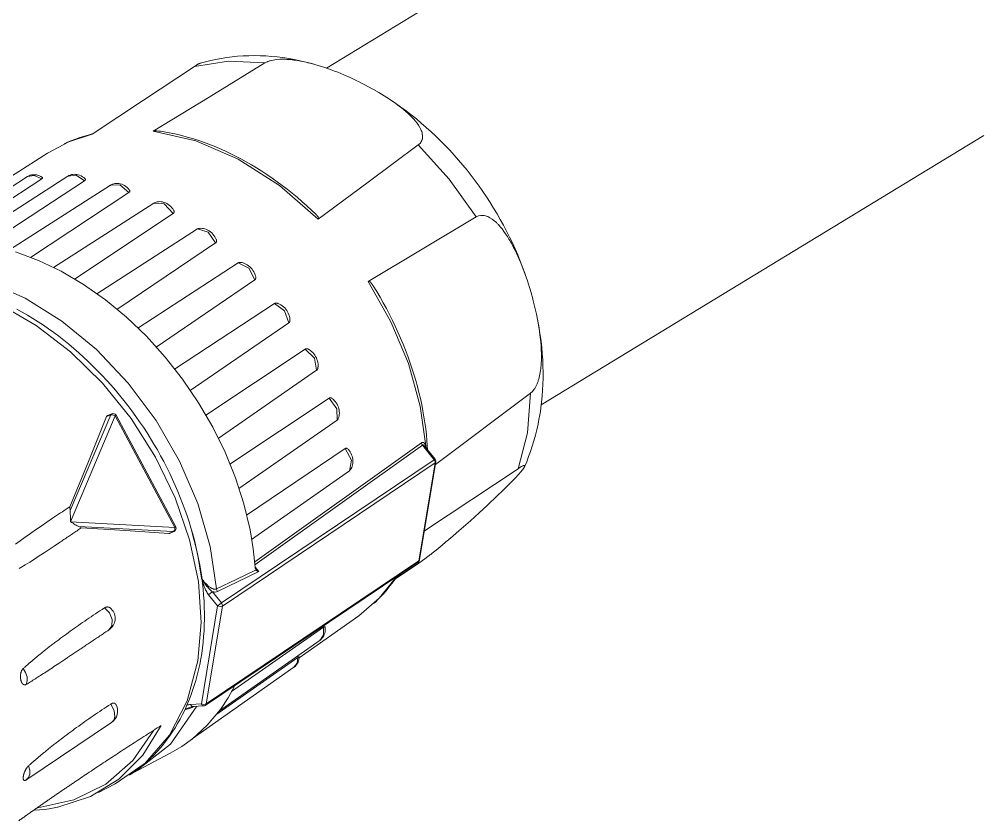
# Model space of a CAD drawing. Header units: millimetres. Extents: x 7 to 587, y 2 to 418.
# Drawn here: x 398.3 to 454.2, y 286.6 to 333 of the extents above; entities that cross this region are included whole.
import ezdxf

# ---------------------------------------------------------------- set-up
doc = ezdxf.new("R2010")
doc.units = ezdxf.units.MM
doc.layers.add('GR01_01', color=7, linetype='Continuous')

msp = doc.modelspace()

# ---------------------------------------------------------------- linework, layer by layer
at = {"layer": 'GR01_01', "color": 3, "linetype": 'Continuous', "lineweight": 13}
for p, q in [((443.445, 346.859), (416.118, 330.208)), ((419.451, 328.608), (419.434, 328.618)), ((454.172, 326.314), (428.554, 310.704)), ((399.972, 325.292), (397.125, 323.46)), ((398.809, 323.928), (392.842, 320.096)), ((401.157, 323.95), (395.256, 320.159)), ((399.634, 323.788), (394.106, 320.192)), ((402.113, 323.685), (396.463, 319.981)), ((403.613, 323.423), (397.781, 319.677)), ((404.684, 323.012), (398.99, 319.247)), ((400.322, 318.655), (406.131, 322.394)), ((407.248, 321.797), (401.538, 317.986)), ((402.836, 317.133), (408.648, 320.893)), ((409.707, 320.085), (403.995, 316.236)), ((405.203, 315.152), (411.006, 318.93)), ((411.966, 317.943), (406.258, 314.06)), ((407.328, 312.786), (413.114, 316.581)), ((413.938, 315.452), (408.237, 311.539)), ((409.129, 310.123), (414.891, 313.937)), ((415.548, 312.71), (409.856, 308.77)), ((410.534, 307.267), (416.269, 311.098)), ((422.427, 307.252), (427.934, 311.382)), ((401.289, 304.59), (403.63, 310.133)), ((403.898, 310.066), (401.311, 303.939)), ((403.63, 310.133), (403.383, 310.031)), ((403.69, 310.196), (403.446, 310.095)), ((407.351, 303.616), (403.898, 310.066)), ((407.396, 303.656), (403.943, 310.106)), ((416.733, 309.82), (411.053, 305.861)), ((411.966, 301.615), (421.618, 308.515)), ((421.678, 308.379), (411.983, 301.445)), ((422.358, 307.533), (421.678, 308.379)), ((422.41, 307.56), (421.801, 308.318)), ((411.493, 304.328), (417.195, 308.174)), ((410.037, 299.244), (422.358, 307.533)), ((422.414, 307.349), (410.094, 299.061)), ((421.477, 301.679), (422.414, 307.349)), ((421.515, 301.732), (422.452, 307.402)), ((417.449, 306.894), (411.784, 302.923)), ((427.212, 307.011), (421.795, 303.422)), ((401.289, 304.59), (401.272, 304.809)), ((401.311, 303.939), (407.351, 303.616)), ((407.251, 303.369), (401.786, 303.661)), ((401.924, 303.591), (401.786, 303.661)), ((407.004, 303.267), (407.251, 303.369)), ((407.049, 303.274), (407.296, 303.377)), ((409.108, 293.31), (421.429, 301.599)), ((409.157, 293.391), (421.477, 301.679)), ((420.07, 300.59), (421.479, 301.552)), ((411.996, 301.305), (412.197, 301.056)), ((409.519, 299.888), (410.037, 299.244)), ((409.817, 299.067), (409.299, 299.711)), ((408.879, 293.397), (409.817, 299.067)), ((410.094, 299.061), (409.157, 293.391)), ((414.535, 296.068), (417.996, 298.5)), ((410.623, 294.118), (415.952, 297.834)), ((409.923, 292.991), (415.75, 297.093)), ((409.723, 292.762), (414.464, 296.087)), ((408.347, 291.369), (414.236, 295.515)), ((408.25, 293.366), (408.879, 293.397)), ((408.377, 293.246), (409.007, 293.276)), ((398.782, 289.027), (403.678, 292.321)), ((404.925, 289.406), (407.079, 290.544)), ((398.75, 289.006), (398.782, 289.027))]:
    msp.add_line(p, q, dxfattribs=at)
for points in [[(412.558, 330.507), (410.456, 330.616), (408.481, 330.308)], [(415.411, 330.43), (415.275, 330.468), (414.94, 330.556), (414.605, 330.633), (414.27, 330.702), (413.935, 330.762), (413.602, 330.813), (413.268, 330.854), (412.936, 330.887), (412.605, 330.911), (412.276, 330.925), (411.948, 330.93), (411.623, 330.926), (411.299, 330.913), (410.979, 330.892), (410.66, 330.861), (410.346, 330.821), (410.033, 330.773), (409.724, 330.715), (409.418, 330.649), (409.115, 330.578), (408.817, 330.492), (408.811, 330.49), (408.808, 330.489), (408.805, 330.488)], [(412.558, 330.507), (412.625, 330.544), (412.699, 330.578), (412.737, 330.594), (412.777, 330.608), (412.818, 330.622), (412.86, 330.635), (412.947, 330.657), (413.037, 330.676), (413.13, 330.692), (413.226, 330.704), (413.422, 330.719), (413.623, 330.722), (413.725, 330.72), (413.827, 330.715), (413.931, 330.708), (414.033, 330.699), (414.239, 330.676), (414.443, 330.646), (414.646, 330.61), (414.849, 330.569), (414.951, 330.547), (415.052, 330.523), (415.152, 330.498), (415.251, 330.473), (415.449, 330.419), (415.644, 330.362), (416.027, 330.24), (416.403, 330.107), (416.589, 330.037), (416.773, 329.965), (416.955, 329.891), (417.136, 329.815), (417.493, 329.658), (417.841, 329.495), (418.013, 329.411), (418.183, 329.326), (418.351, 329.24), (418.517, 329.152), (418.844, 328.973), (419.161, 328.789), (419.469, 328.601), (419.768, 328.408), (420.056, 328.21), (420.333, 328.006), (420.466, 327.902), (420.597, 327.797), (420.723, 327.689), (420.846, 327.58), (420.963, 327.47), (421.075, 327.358), (421.18, 327.245), (421.279, 327.129), (421.371, 327.013), (421.453, 326.896), (421.526, 326.777), (421.588, 326.658), (421.614, 326.598), (421.637, 326.537), (421.656, 326.477), (421.671, 326.416), (421.688, 326.296), (421.686, 326.178), (421.682, 326.149), (421.676, 326.12), (421.67, 326.091), (421.661, 326.063), (421.64, 326.008), (421.613, 325.954), (421.579, 325.902), (421.538, 325.852), (421.515, 325.828), (421.49, 325.805), (421.463, 325.782), (421.435, 325.76)], [(402.565, 326.388), (405.525, 328.35), (408.481, 330.308)], [(412.558, 330.507), (409.323, 328.535), (406.092, 326.56)], [(408.809, 330.489), (408.807, 330.489), (408.806, 330.489), (408.782, 330.48), (408.753, 330.468), (408.737, 330.46), (408.72, 330.452), (408.701, 330.442), (408.681, 330.431), (408.591, 330.378), (408.481, 330.308)], [(427.673, 318.14), (427.605, 318.332), (427.475, 318.686), (427.338, 319.038), (427.194, 319.389), (427.043, 319.737), (426.885, 320.083), (426.72, 320.427), (426.549, 320.768), (426.371, 321.106), (426.187, 321.441), (425.996, 321.773), (425.8, 322.102), (425.597, 322.427), (425.388, 322.749), (425.173, 323.067), (424.953, 323.381), (424.727, 323.69), (424.495, 323.996), (424.258, 324.296), (424.016, 324.593), (423.768, 324.884), (423.515, 325.17), (423.258, 325.452), (422.995, 325.728), (422.728, 325.998), (422.456, 326.263), (422.18, 326.523), (421.899, 326.776), (421.614, 327.023), (421.326, 327.264), (421.033, 327.499), (420.736, 327.727), (420.436, 327.949), (420.132, 328.164), (419.825, 328.371), (419.723, 328.438)], [(402.565, 326.388), (401.211, 325.946), (399.972, 325.292)], [(402.603, 326.407), (402.493, 326.381), (402.385, 326.353), (402.115, 326.277), (401.849, 326.192), (401.587, 326.099), (401.329, 325.998), (401.132, 325.914), (400.938, 325.823)], [(406.092, 326.56), (406.106, 326.568), (406.122, 326.573), (406.139, 326.578), (406.149, 326.579), (406.158, 326.581), (406.197, 326.584), (406.238, 326.583), (406.302, 326.577)], [(415.638, 321.456), (413.41, 323.407), (411.019, 324.941), (408.55, 326.005), (406.092, 326.56)], [(415.548, 321.698), (415.541, 321.705), (415.534, 321.712), (415.519, 321.726), (415.25, 321.986), (414.976, 322.239), (414.699, 322.486), (414.419, 322.728), (414.136, 322.964), (413.85, 323.194), (413.561, 323.417), (413.269, 323.633), (412.975, 323.844), (412.678, 324.047), (412.379, 324.243), (412.078, 324.433), (411.776, 324.615), (411.471, 324.791), (411.165, 324.959), (410.858, 325.119), (410.55, 325.272), (410.24, 325.418), (409.93, 325.556), (409.619, 325.686), (409.308, 325.809), (408.996, 325.923), (408.684, 326.03), (408.372, 326.128), (408.06, 326.219), (407.749, 326.301), (407.439, 326.375), (407.129, 326.441), (406.82, 326.499), (406.512, 326.548), (406.407, 326.563), (406.302, 326.576)], [(415.638, 321.456), (418.539, 323.607), (421.435, 325.76)], [(424.79, 321.588), (423.23, 323.786), (421.435, 325.76)], [(399.634, 323.788), (399.201, 323.998), (398.809, 323.928)], [(399.676, 323.879), (399.675, 323.88), (399.674, 323.881), (399.674, 323.881), (399.673, 323.882), (399.593, 323.931), (399.509, 323.97), (399.431, 323.999), (399.352, 324.02), (399.274, 324.033), (399.196, 324.037), (399.12, 324.034), (399.044, 324.023), (398.972, 324.005), (398.902, 323.978), (398.855, 323.954), (398.81, 323.924)], [(399.679, 323.878), (399.682, 323.875), (399.685, 323.873), (399.687, 323.87), (399.69, 323.867), (399.691, 323.864), (399.692, 323.86), (399.693, 323.857), (399.693, 323.853), (399.692, 323.849), (399.691, 323.846), (399.691, 323.844), (399.69, 323.842), (399.689, 323.839), (399.688, 323.837), (399.686, 323.835), (399.685, 323.833), (399.683, 323.831), (399.682, 323.828), (399.673, 323.819), (399.668, 323.814), (399.663, 323.809), (399.65, 323.799), (399.634, 323.788)], [(402.113, 323.685), (401.623, 324.002), (401.157, 323.95)], [(402.141, 323.808), (402.072, 323.866), (402, 323.916), (401.918, 323.963), (401.833, 324.001), (401.756, 324.027), (401.676, 324.046), (401.599, 324.056), (401.52, 324.059), (401.445, 324.053), (401.37, 324.04), (401.29, 324.017), (401.215, 323.983), (401.188, 323.966), (401.162, 323.948)], [(402.144, 323.807), (402.158, 323.791), (402.161, 323.786), (402.164, 323.781), (402.167, 323.771), (402.168, 323.766), (402.169, 323.761), (402.168, 323.75), (402.167, 323.745), (402.166, 323.742), (402.165, 323.74), (402.164, 323.737), (402.162, 323.734), (402.161, 323.731), (402.159, 323.729), (402.151, 323.717), (402.141, 323.706), (402.128, 323.695), (402.113, 323.685)], [(404.705, 323.169), (404.647, 323.233), (404.586, 323.292), (404.513, 323.351), (404.435, 323.403), (404.352, 323.447), (404.266, 323.483), (404.188, 323.506), (404.109, 323.523), (404.031, 323.531), (403.953, 323.531), (403.878, 323.522), (403.804, 323.507), (403.725, 323.482), (403.652, 323.446), (403.632, 323.432), (403.612, 323.417)], [(404.684, 323.012), (404.155, 323.45), (403.613, 323.423)], [(404.707, 323.168), (404.709, 323.167), (404.71, 323.165), (404.719, 323.152), (404.723, 323.146), (404.727, 323.139), (404.733, 323.126), (404.737, 323.113), (404.738, 323.106), (404.738, 323.1), (404.738, 323.086), (404.737, 323.08), (404.736, 323.076), (404.735, 323.073), (404.734, 323.07), (404.733, 323.066), (404.731, 323.063), (404.73, 323.06), (404.722, 323.047), (404.712, 323.035), (404.699, 323.023), (404.684, 323.012)], [(407.248, 321.797), (406.731, 322.346), (406.131, 322.394)], [(407.27, 321.984), (407.223, 322.054), (407.171, 322.12), (407.107, 322.189), (407.038, 322.253), (406.963, 322.31), (406.884, 322.36), (406.8, 322.402), (406.713, 322.435), (406.635, 322.457), (406.556, 322.47), (406.478, 322.476), (406.401, 322.473), (406.326, 322.463), (406.253, 322.445), (406.197, 322.425), (406.143, 322.401)], [(407.272, 321.983), (407.274, 321.98), (407.276, 321.977), (407.281, 321.968), (407.285, 321.96), (407.293, 321.944), (407.298, 321.927), (407.302, 321.911), (407.303, 321.895), (407.302, 321.879), (407.301, 321.871), (407.3, 321.867), (407.299, 321.863), (407.297, 321.856), (407.296, 321.852), (407.294, 321.848), (407.29, 321.841), (407.286, 321.834), (407.276, 321.82), (407.263, 321.808), (407.248, 321.797)], [(415.549, 321.697), (415.56, 321.686), (415.581, 321.664), (415.601, 321.641), (415.62, 321.617), (415.636, 321.594), (415.643, 321.582), (415.649, 321.57), (415.659, 321.546), (415.661, 321.54), (415.663, 321.534), (415.664, 321.528), (415.665, 321.522), (415.666, 321.51), (415.665, 321.504), (415.664, 321.498), (415.663, 321.492), (415.661, 321.487), (415.659, 321.481), (415.656, 321.476), (415.648, 321.466), (415.638, 321.456)], [(424.79, 321.588), (424.918, 321.648), (425.051, 321.678), (425.119, 321.682), (425.187, 321.68), (425.255, 321.672), (425.323, 321.657), (425.39, 321.637), (425.457, 321.612), (425.523, 321.582), (425.588, 321.548), (425.714, 321.467), (425.837, 321.373), (425.897, 321.322), (425.957, 321.267), (425.986, 321.239), (426.015, 321.21), (426.044, 321.181), (426.073, 321.151), (426.184, 321.027), (426.292, 320.895), (426.395, 320.757), (426.496, 320.614), (426.594, 320.465), (426.688, 320.312), (426.735, 320.233), (426.781, 320.154), (426.826, 320.073), (426.87, 319.992), (426.957, 319.828), (427.04, 319.662), (427.201, 319.321), (427.352, 318.973), (427.495, 318.617), (427.63, 318.253), (427.758, 317.883), (427.878, 317.507), (427.907, 317.411), (427.936, 317.316), (427.964, 317.22), (427.992, 317.124), (428.045, 316.932), (428.097, 316.738), (428.193, 316.35), (428.281, 315.957), (428.359, 315.562), (428.428, 315.163), (428.484, 314.759), (428.528, 314.351), (428.544, 314.145), (428.557, 313.937), (428.561, 313.832), (428.564, 313.728), (428.566, 313.624), (428.567, 313.519), (428.563, 313.311), (428.554, 313.104), (428.546, 313.001), (428.537, 312.898), (428.526, 312.796), (428.513, 312.695), (428.48, 312.496), (428.438, 312.301), (428.413, 312.206), (428.385, 312.113), (428.37, 312.067), (428.354, 312.021), (428.338, 311.977), (428.32, 311.933), (428.283, 311.848), (428.243, 311.767), (428.222, 311.727), (428.2, 311.689), (428.176, 311.652), (428.152, 311.616), (428.049, 311.487), (427.934, 311.382)], [(424.79, 321.588), (421.664, 319.721), (418.539, 317.847)], [(408.648, 320.893), (408.666, 320.902), (408.685, 320.911), (408.721, 320.921)], [(409.707, 320.085), (409.266, 320.709), (408.648, 320.893)], [(409.739, 320.293), (409.702, 320.371), (409.659, 320.445), (409.606, 320.522), (409.546, 320.594), (409.48, 320.662), (409.41, 320.724), (409.333, 320.78), (409.253, 320.828), (409.169, 320.868), (409.081, 320.899), (409.003, 320.918), (408.924, 320.929), (408.847, 320.933), (408.771, 320.928), (408.739, 320.924), (408.706, 320.918)], [(409.741, 320.292), (409.742, 320.291), (409.742, 320.29), (409.746, 320.28), (409.75, 320.27), (409.757, 320.25), (409.761, 320.231), (409.764, 320.211), (409.764, 320.202), (409.765, 320.193), (409.763, 320.174), (409.762, 320.17), (409.762, 320.165), (409.761, 320.161), (409.76, 320.157), (409.758, 320.152), (409.757, 320.148), (409.755, 320.144), (409.754, 320.14), (409.75, 320.132), (409.745, 320.124), (409.74, 320.117), (409.735, 320.11), (409.722, 320.097), (409.707, 320.085)], [(398.119, 319.573), (399.446, 319.076), (400.764, 318.443)], [(411.006, 318.93), (411.023, 318.94), (411.042, 318.947), (411.062, 318.953), (411.084, 318.957), (411.107, 318.958), (411.131, 318.958), (411.151, 318.957)], [(411.966, 317.943), (411.619, 318.618), (411.006, 318.93)], [(412.017, 318.157), (411.99, 318.243), (411.956, 318.326), (411.915, 318.409), (411.866, 318.489), (411.811, 318.566), (411.751, 318.637), (411.684, 318.704), (411.612, 318.764), (411.535, 318.818), (411.454, 318.865), (411.377, 318.9), (411.299, 318.927), (411.226, 318.945), (411.152, 318.956)], [(386.704, 316.68), (388.319, 317.713), (390.156, 318.359), (392.166, 318.601), (394.293, 318.433), (396.481, 317.859), (398.669, 316.894), (400.797, 315.565), (402.809, 313.908), (404.65, 311.968), (406.269, 309.798), (407.622, 307.457), (408.673, 305.007), (409.393, 302.517), (409.762, 300.054)], [(400.764, 318.443), (402.06, 317.678), (403.323, 316.791)], [(408.681, 295.88), (408.866, 298.116), (408.704, 300.476), (408.202, 302.899), (407.371, 305.321), (406.233, 307.68), (404.819, 309.914), (403.164, 311.965), (401.312, 313.78), (399.311, 315.311), (397.214, 316.519), (395.073, 317.373), (392.947, 317.849), (390.888, 317.936), (388.952, 317.631), (387.189, 316.942), (385.644, 315.888)], [(412.017, 318.155), (412.024, 318.123), (412.027, 318.101), (412.029, 318.08), (412.028, 318.059), (412.027, 318.048), (412.025, 318.038), (412.024, 318.033), (412.023, 318.029), (412.021, 318.019), (412.019, 318.014), (412.018, 318.01), (412.014, 318.001), (412.005, 317.984), (411.994, 317.968), (411.981, 317.955), (411.966, 317.943)], [(418.539, 317.847), (418.552, 317.853), (418.566, 317.857), (418.572, 317.857), (418.579, 317.857), (418.586, 317.857), (418.593, 317.856), (418.62, 317.847), (418.645, 317.832), (418.67, 317.813), (418.693, 317.791), (418.716, 317.766), (418.737, 317.74), (418.795, 317.658)], [(421.89, 308.207), (421.556, 310.636), (420.872, 313.098), (419.857, 315.524), (418.539, 317.847)], [(421.975, 308.103), (421.939, 308.635), (421.907, 308.98), (421.867, 309.326), (421.819, 309.674), (421.765, 310.023), (421.703, 310.373), (421.634, 310.723), (421.558, 311.074), (421.475, 311.426), (421.384, 311.778), (421.287, 312.13), (421.182, 312.481), (421.071, 312.833), (420.953, 313.183), (420.828, 313.533), (420.697, 313.882), (420.558, 314.229), (420.414, 314.576), (420.262, 314.92), (420.105, 315.263), (419.941, 315.604), (419.771, 315.943), (419.595, 316.28), (419.412, 316.614), (419.225, 316.945), (419.031, 317.274), (418.831, 317.599), (418.813, 317.628), (418.794, 317.657)], [(403.323, 316.791), (404.539, 315.788), (405.697, 314.68)], [(413.114, 316.581), (413.131, 316.591), (413.149, 316.598), (413.169, 316.603), (413.19, 316.606), (413.212, 316.606), (413.234, 316.605), (413.257, 316.601), (413.28, 316.595), (413.308, 316.586)], [(413.938, 315.452), (413.697, 316.152), (413.114, 316.581)], [(414.007, 315.649), (414.007, 315.654), (414.007, 315.659), (414.007, 315.664), (414.006, 315.669), (413.995, 315.756), (413.974, 315.842), (413.946, 315.928), (413.911, 316.013), (413.869, 316.096), (413.82, 316.175), (413.764, 316.251), (413.702, 316.322), (413.635, 316.387), (413.562, 316.447), (413.485, 316.501), (413.403, 316.546), (413.356, 316.565), (413.307, 316.582)], [(404.725, 289.27), (404.896, 289.384), (405.063, 289.504), (405.286, 289.674), (405.503, 289.852), (405.714, 290.037), (405.921, 290.229), (406.121, 290.428), (406.315, 290.633), (406.504, 290.846), (406.687, 291.065), (406.863, 291.29), (407.033, 291.522), (407.197, 291.761), (407.355, 292.005), (407.506, 292.255), (407.651, 292.512), (407.789, 292.774), (407.92, 293.042), (408.044, 293.315), (408.161, 293.594), (408.272, 293.878), (408.375, 294.167), (408.472, 294.461), (408.561, 294.759), (408.643, 295.063), (408.717, 295.37), (408.785, 295.682), (408.845, 295.998), (408.897, 296.318), (408.942, 296.641), (408.98, 296.968), (409.01, 297.298), (409.032, 297.632), (409.047, 297.968), (409.055, 298.307), (409.055, 298.648), (409.048, 298.992), (409.033, 299.338), (409.01, 299.686), (408.98, 300.035), (408.943, 300.386), (408.898, 300.739), (408.846, 301.092), (408.786, 301.447), (408.719, 301.802), (408.645, 302.158), (408.563, 302.514), (408.475, 302.87), (408.379, 303.226), (408.276, 303.582), (408.167, 303.937), (408.05, 304.292), (407.926, 304.646), (407.796, 304.999), (407.659, 305.351), (407.515, 305.701), (407.365, 306.05), (407.208, 306.397), (407.045, 306.742), (406.876, 307.085), (406.7, 307.426), (406.518, 307.764), (406.331, 308.099), (406.137, 308.432), (405.938, 308.761), (405.733, 309.088), (405.522, 309.411), (405.306, 309.73), (405.085, 310.045), (404.858, 310.357), (404.627, 310.664), (404.39, 310.968), (404.148, 311.266), (403.902, 311.561), (403.651, 311.85), (403.396, 312.135), (403.136, 312.414), (402.873, 312.689), (402.605, 312.957), (402.333, 313.221), (402.057, 313.479), (401.778, 313.731), (401.496, 313.977), (401.21, 314.217), (400.921, 314.45), (400.629, 314.678), (400.334, 314.899), (400.036, 315.113), (399.736, 315.32), (399.433, 315.521), (399.129, 315.715), (398.822, 315.901), (398.513, 316.081), (398.202, 316.253)], [(414.008, 315.647), (414.008, 315.646), (414.008, 315.645), (414.009, 315.633), (414.009, 315.621), (414.009, 315.597), (414.006, 315.575), (414.002, 315.553), (413.999, 315.542), (413.996, 315.532), (413.992, 315.522), (413.988, 315.513), (413.978, 315.495), (413.967, 315.479), (413.953, 315.465), (413.938, 315.452)], [(428.473, 310.132), (428.505, 310.333), (428.533, 310.534), (428.575, 310.873), (428.608, 311.214), (428.633, 311.558), (428.651, 311.904), (428.66, 312.253), (428.661, 312.603), (428.654, 312.956), (428.639, 313.311), (428.616, 313.667), (428.585, 314.024), (428.546, 314.383), (428.499, 314.742), (428.444, 315.102), (428.381, 315.462), (428.341, 315.672)], [(405.697, 314.68), (406.785, 313.477), (407.795, 312.191)], [(414.891, 313.937), (414.908, 313.946), (414.926, 313.953), (414.945, 313.958), (414.965, 313.96), (414.985, 313.96), (415.006, 313.957), (415.027, 313.952), (415.048, 313.945), (415.106, 313.916)], [(415.548, 312.71), (415.423, 313.408), (414.891, 313.937)], [(415.627, 312.865), (415.631, 312.89), (415.635, 312.915), (415.638, 312.998), (415.633, 313.083), (415.621, 313.169), (415.601, 313.255), (415.573, 313.341), (415.538, 313.425), (415.495, 313.508), (415.446, 313.587), (415.391, 313.663), (415.329, 313.734), (415.262, 313.801), (415.189, 313.86), (415.148, 313.887), (415.106, 313.912)], [(415.629, 312.864), (415.629, 312.862), (415.628, 312.86), (415.624, 312.836), (415.618, 312.814), (415.614, 312.803), (415.612, 312.797), (415.61, 312.792), (415.606, 312.782), (415.601, 312.772), (415.59, 312.753), (415.577, 312.737), (415.563, 312.722), (415.548, 312.71)], [(407.795, 312.191), (408.715, 310.835), (409.536, 309.421)], [(416.269, 311.098), (416.286, 311.107), (416.303, 311.114), (416.321, 311.119), (416.34, 311.12), (416.358, 311.12), (416.377, 311.117), (416.396, 311.111), (416.415, 311.103), (416.482, 311.058)], [(416.733, 309.82), (416.729, 310.489), (416.269, 311.098)], [(416.806, 309.921), (416.821, 309.958), (416.834, 309.995), (416.854, 310.073), (416.865, 310.152), (416.869, 310.235), (416.866, 310.318), (416.855, 310.404), (416.836, 310.49), (416.809, 310.576), (416.775, 310.661), (416.734, 310.744), (416.686, 310.824), (416.631, 310.901), (416.57, 310.972), (416.527, 311.015), (416.48, 311.055)], [(427.212, 307.011), (427.754, 309.1), (427.934, 311.382)], [(401.272, 304.81), (402.349, 307.43), (403.383, 310.031)], [(403.446, 310.095), (403.433, 310.089), (403.425, 310.084), (403.417, 310.078), (403.41, 310.072), (403.407, 310.068), (403.403, 310.065), (403.392, 310.049), (403.387, 310.04), (403.383, 310.031)], [(403.63, 310.133), (403.655, 310.172), (403.69, 310.196)], [(403.63, 310.133), (403.763, 310.136), (403.898, 310.066)], [(403.898, 310.066), (403.933, 310.092), (403.938, 310.099), (403.943, 310.106)], [(416.807, 309.919), (416.8, 309.904), (416.795, 309.893), (416.792, 309.888), (416.789, 309.883), (416.777, 309.864), (416.764, 309.847), (416.749, 309.832), (416.741, 309.826), (416.733, 309.82)], [(427.587, 307.127), (427.714, 307.418), (427.828, 307.716), (427.938, 308.018), (428.04, 308.324), (428.135, 308.635), (428.222, 308.95), (428.301, 309.271), (428.373, 309.594), (428.426, 309.862), (428.473, 310.132)], [(409.536, 309.421), (410.252, 307.963), (410.854, 306.476)], [(421.883, 308.221), (421.862, 308.339), (421.851, 308.373), (421.838, 308.406), (421.824, 308.436), (421.808, 308.463), (421.799, 308.476), (421.79, 308.488), (421.78, 308.498), (421.77, 308.508), (421.759, 308.517), (421.748, 308.524), (421.736, 308.53), (421.724, 308.535), (421.712, 308.538), (421.699, 308.54), (421.686, 308.54), (421.672, 308.539), (421.645, 308.53), (421.618, 308.515)], [(421.618, 308.515), (421.637, 308.444), (421.678, 308.379)], [(421.801, 308.318), (421.799, 308.321), (421.797, 308.323), (421.779, 308.343), (421.76, 308.361), (421.75, 308.369), (421.74, 308.376), (421.73, 308.381), (421.719, 308.385), (421.708, 308.387), (421.697, 308.387), (421.687, 308.384), (421.678, 308.379)], [(417.195, 308.174), (417.212, 308.184), (417.228, 308.191), (417.245, 308.195), (417.262, 308.197), (417.279, 308.196), (417.296, 308.193), (417.312, 308.187), (417.329, 308.179), (417.359, 308.158), (417.387, 308.13), (417.388, 308.129), (417.39, 308.127)], [(417.449, 306.894), (417.566, 307.509), (417.195, 308.174)], [(417.481, 306.922), (417.519, 306.971), (417.553, 307.024), (417.588, 307.092), (417.616, 307.164), (417.637, 307.24), (417.651, 307.318), (417.657, 307.4), (417.656, 307.482), (417.647, 307.568), (417.631, 307.654), (417.607, 307.74), (417.575, 307.825), (417.536, 307.909), (417.49, 307.99), (417.442, 308.06), (417.389, 308.126)], [(427.212, 307.011), (427.321, 307.081), (427.411, 307.134), (427.449, 307.154), (427.483, 307.171), (427.512, 307.183), (427.536, 307.192), (427.556, 307.197), (427.573, 307.199), (427.585, 307.197), (427.589, 307.195), (427.594, 307.193), (427.601, 307.176), (427.597, 307.151), (427.594, 307.143), (427.591, 307.134), (427.582, 307.116), (427.579, 307.111), (427.577, 307.107), (427.571, 307.096), (427.565, 307.086), (427.558, 307.075), (427.526, 307.027), (427.486, 306.974), (427.441, 306.917), (427.389, 306.854), (427.332, 306.788), (427.27, 306.719), (427.238, 306.682), (427.204, 306.645), (427.169, 306.608), (427.134, 306.569), (427.06, 306.491), (426.983, 306.41), (426.821, 306.242), (426.647, 306.067), (426.465, 305.885), (426.272, 305.697), (426.072, 305.503), (425.862, 305.302), (425.809, 305.251), (425.755, 305.2), (425.7, 305.148), (425.645, 305.097), (425.534, 304.992), (425.421, 304.887), (425.191, 304.673), (424.954, 304.454), (424.709, 304.231), (424.457, 304.004), (424.195, 303.77), (423.924, 303.531), (423.783, 303.408), (423.64, 303.284), (423.567, 303.22), (423.493, 303.157), (423.419, 303.093), (423.344, 303.029), (423.193, 302.901), (423.038, 302.771), (422.96, 302.705), (422.881, 302.64), (422.802, 302.574), (422.722, 302.508), (422.562, 302.378), (422.4, 302.247), (422.319, 302.182), (422.237, 302.118), (422.196, 302.085), (422.155, 302.053), (422.115, 302.022), (422.074, 301.99), (421.994, 301.928), (421.915, 301.868), (421.875, 301.838), (421.836, 301.809), (421.798, 301.78), (421.759, 301.752), (421.613, 301.646), (421.479, 301.552)], [(422.41, 307.56), (422.395, 307.555), (422.358, 307.533)], [(422.358, 307.533), (422.406, 307.442), (422.414, 307.349)], [(422.452, 307.402), (422.44, 307.373), (422.414, 307.349)], [(417.492, 306.936), (417.48, 306.922), (417.472, 306.914), (417.465, 306.907), (417.449, 306.894)], [(410.854, 306.476), (411.338, 304.972), (411.699, 303.468)], [(398.115, 302.636), (398.395, 302.84), (398.678, 303.044), (398.978, 303.258), (399.281, 303.47), (399.602, 303.692), (399.925, 303.913), (400.266, 304.144), (400.61, 304.375), (400.721, 304.449), (400.833, 304.522), (400.943, 304.595), (401.053, 304.668), (401.162, 304.739), (401.272, 304.81)], [(401.289, 304.59), (401.286, 304.525), (401.288, 304.456), (401.292, 304.381), (401.298, 304.302), (401.301, 304.26), (401.305, 304.217), (401.307, 304.173), (401.31, 304.128), (401.312, 304.035), (401.311, 303.939)], [(401.311, 303.939), (401.33, 303.928), (401.35, 303.918), (401.368, 303.907), (401.387, 303.896), (401.423, 303.875), (401.457, 303.853), (401.522, 303.811), (401.582, 303.771), (401.638, 303.735), (401.69, 303.704), (401.739, 303.679), (401.786, 303.661)], [(401.924, 303.591), (401.863, 303.549), (401.803, 303.508), (401.741, 303.466), (401.68, 303.424), (401.618, 303.382), (401.556, 303.34), (401.494, 303.297), (401.431, 303.255), (401.369, 303.212), (401.306, 303.17), (401.243, 303.127), (401.179, 303.084), (401.115, 303.041), (401.052, 302.998), (400.988, 302.955), (400.923, 302.912), (400.859, 302.868), (400.794, 302.825), (400.729, 302.781), (400.664, 302.737), (400.361, 302.536), (400.059, 302.336), (399.772, 302.147), (399.485, 301.96), (399.212, 301.783), (398.94, 301.609), (398.681, 301.446), (398.423, 301.284), (398.335, 301.23)], [(407.004, 303.267), (404.486, 303.438), (401.925, 303.591)], [(407.004, 303.267), (407.022, 303.267), (407.04, 303.271), (407.049, 303.274)], [(407.251, 303.369), (407.335, 303.464), (407.351, 303.616)], [(407.251, 303.369), (407.274, 303.371), (407.296, 303.377)], [(407.351, 303.616), (407.386, 303.642), (407.391, 303.649), (407.396, 303.656)], [(408.881, 300.684), (408.646, 302.105), (408.291, 303.538)], [(411.699, 303.468), (411.881, 302.381), (411.996, 301.308)], [(421.429, 301.599), (421.461, 301.632), (421.477, 301.679)], [(421.515, 301.732), (421.503, 301.703), (421.477, 301.679)], [(409.762, 300.054), (410.903, 300.603), (412.043, 301.154)], [(412.197, 301.056), (411.004, 300.481), (409.811, 299.908)], [(412.043, 301.154), (412.025, 301.185), (412.011, 301.222), (412.001, 301.263), (411.996, 301.308)], [(412.043, 301.154), (412.056, 301.139), (412.071, 301.125), (412.089, 301.111), (412.108, 301.098), (412.128, 301.086), (412.15, 301.075), (412.161, 301.07), (412.167, 301.068), (412.173, 301.065), (412.185, 301.06), (412.197, 301.056)], [(409.299, 299.711), (409.258, 299.766), (409.221, 299.822), (409.187, 299.881), (409.156, 299.941), (409.127, 300.001), (409.1, 300.063), (409.074, 300.124), (409.05, 300.186), (409.005, 300.31), (408.963, 300.435), (408.942, 300.497), (408.922, 300.559), (408.911, 300.59), (408.906, 300.606), (408.896, 300.637), (408.891, 300.653), (408.881, 300.684)], [(408.881, 300.684), (408.924, 300.619), (408.97, 300.556), (409.018, 300.494), (409.067, 300.434), (409.118, 300.377), (409.17, 300.322), (409.225, 300.269), (409.281, 300.22), (409.34, 300.174), (409.399, 300.133), (409.43, 300.114), (409.461, 300.097), (409.492, 300.082), (409.523, 300.068), (409.555, 300.057), (409.586, 300.047), (409.601, 300.044), (409.617, 300.041), (409.633, 300.038), (409.648, 300.037), (409.678, 300.036), (409.707, 300.038), (409.735, 300.044), (409.762, 300.054)], [(409.519, 299.888), (409.469, 299.929), (409.421, 299.971), (409.375, 300.015), (409.331, 300.06), (409.288, 300.106), (409.246, 300.153), (409.205, 300.202), (409.165, 300.252), (409.126, 300.303), (409.089, 300.355), (409.052, 300.408), (409.016, 300.461), (408.981, 300.516), (408.946, 300.571), (408.913, 300.627), (408.881, 300.684)], [(417.996, 298.5), (419.177, 299.512), (420.168, 300.75)], [(418.893, 299.235), (418.99, 299.323), (419.084, 299.413), (419.277, 299.61), (419.464, 299.816), (419.644, 300.027), (419.819, 300.245), (419.988, 300.469), (420.15, 300.7), (420.194, 300.765)], [(409.519, 299.888), (409.406, 299.804), (409.299, 299.711)], [(409.811, 299.908), (409.746, 299.885), (409.675, 299.874), (409.637, 299.874), (409.598, 299.876), (409.559, 299.881), (409.519, 299.888)], [(409.811, 299.908), (409.776, 299.979), (409.762, 300.054)], [(398.562, 295.437), (398.594, 295.465), (398.625, 295.494), (398.657, 295.523), (398.69, 295.552), (398.723, 295.581), (398.756, 295.611), (398.791, 295.641), (398.825, 295.671), (398.86, 295.702), (398.895, 295.733), (398.932, 295.764), (398.968, 295.796), (399.005, 295.827), (399.042, 295.859), (399.081, 295.892), (399.119, 295.924), (399.158, 295.957), (399.197, 295.99), (399.237, 296.024), (399.278, 296.057), (399.319, 296.091), (399.36, 296.125), (399.402, 296.16), (399.444, 296.194), (399.488, 296.23), (399.531, 296.265), (399.575, 296.301), (399.619, 296.336), (399.665, 296.373), (399.71, 296.409), (399.756, 296.446), (399.803, 296.482), (399.85, 296.52), (399.897, 296.557), (399.946, 296.595), (399.994, 296.633), (400.044, 296.672), (400.093, 296.71), (400.144, 296.749), (400.194, 296.788), (400.246, 296.828), (400.297, 296.867), (400.35, 296.908), (400.403, 296.948), (400.511, 297.029), (400.619, 297.111), (400.729, 297.193), (400.84, 297.275), (400.952, 297.358), (401.064, 297.44), (401.178, 297.523), (401.293, 297.606), (401.409, 297.689), (401.525, 297.772), (401.643, 297.855), (401.762, 297.939), (401.882, 298.023), (402.002, 298.106), (402.125, 298.191), (402.247, 298.275), (402.371, 298.36), (402.496, 298.444), (402.622, 298.529), (402.749, 298.614), (402.878, 298.699), (403.007, 298.784), (403.137, 298.87), (403.268, 298.955)], [(403.268, 298.955), (403.274, 298.959), (403.28, 298.962), (403.285, 298.966), (403.288, 298.967), (403.291, 298.969), (403.294, 298.971), (403.297, 298.972), (403.303, 298.975), (403.308, 298.978), (403.314, 298.981), (403.32, 298.983), (403.323, 298.985), (403.325, 298.986), (403.331, 298.988), (403.334, 298.989), (403.337, 298.99), (403.34, 298.992), (403.343, 298.993), (403.348, 298.995), (403.354, 298.996), (403.357, 298.997), (403.36, 298.998), (403.366, 299), (403.371, 299.001), (403.377, 299.002), (403.38, 299.003), (403.383, 299.004), (403.386, 299.004), (403.388, 299.005), (403.391, 299.005), (403.394, 299.006), (403.397, 299.006), (403.4, 299.006), (403.406, 299.007), (403.411, 299.008), (403.417, 299.008), (403.423, 299.008), (403.428, 299.008), (403.434, 299.008), (403.437, 299.008), (403.44, 299.008), (403.443, 299.008), (403.446, 299.008), (403.451, 299.008), (403.457, 299.007), (403.46, 299.007), (403.463, 299.007), (403.466, 299.006), (403.468, 299.006), (403.471, 299.005), (403.474, 299.005), (403.48, 299.004), (403.483, 299.003), (403.485, 299.003), (403.491, 299.001), (403.497, 299), (403.5, 298.999), (403.503, 298.999), (403.508, 298.997), (403.511, 298.996), (403.514, 298.995), (403.517, 298.994), (403.52, 298.993), (403.525, 298.991), (403.531, 298.989), (403.537, 298.987), (403.54, 298.985), (403.542, 298.984), (403.548, 298.982), (403.554, 298.979), (403.557, 298.978), (403.559, 298.976), (403.565, 298.973), (403.568, 298.972), (403.571, 298.97), (403.574, 298.968), (403.576, 298.967), (403.579, 298.965), (403.582, 298.964), (403.585, 298.962), (403.588, 298.96), (403.591, 298.958), (403.593, 298.956), (403.596, 298.955), (403.599, 298.953), (403.611, 298.945), (403.622, 298.936), (403.627, 298.932), (403.633, 298.928), (403.638, 298.923), (403.644, 298.918), (403.664, 298.899)], [(403.717, 298.283), (403.557, 298.662), (403.268, 298.955)], [(410.037, 299.244), (409.924, 299.16), (409.817, 299.067)], [(410.094, 299.061), (409.964, 299.03), (409.817, 299.067)], [(410.094, 299.061), (410.086, 299.153), (410.037, 299.244)], [(403.521, 297.678), (403.704, 297.922), (403.717, 298.283)], [(403.521, 297.678), (403.456, 297.634), (403.424, 297.612), (403.358, 297.569), (403.294, 297.525), (403.229, 297.482), (403.197, 297.46), (403.133, 297.417), (403.069, 297.374), (403.005, 297.331), (402.941, 297.288), (402.878, 297.245), (402.815, 297.203), (402.752, 297.161), (402.69, 297.119), (402.627, 297.077), (402.565, 297.035), (402.503, 296.993), (402.441, 296.952), (402.38, 296.91), (402.319, 296.869), (402.257, 296.828), (402.197, 296.787), (402.136, 296.747), (402.076, 296.706), (402.045, 296.686), (401.985, 296.646), (401.955, 296.625), (401.896, 296.585), (401.866, 296.565), (401.806, 296.526), (401.747, 296.486), (401.688, 296.446), (401.629, 296.407), (401.6, 296.387), (401.542, 296.348), (401.483, 296.309), (401.454, 296.29), (401.396, 296.251), (401.339, 296.212), (401.31, 296.193), (401.253, 296.155), (401.195, 296.117), (401.138, 296.079), (401.082, 296.041), (401.053, 296.022), (400.997, 295.984), (400.969, 295.966), (400.913, 295.928), (400.857, 295.891), (400.801, 295.854), (400.745, 295.817), (400.69, 295.78), (400.635, 295.744), (400.538, 295.679), (400.441, 295.615), (400.347, 295.553), (400.253, 295.491), (400.163, 295.431), (400.073, 295.372), (399.986, 295.315), (399.899, 295.258), (399.815, 295.203), (399.732, 295.149), (399.651, 295.097), (399.571, 295.045), (399.494, 294.995), (399.417, 294.946), (399.343, 294.899), (399.27, 294.852), (399.199, 294.808), (399.128, 294.763), (399.061, 294.721), (398.994, 294.679), (398.929, 294.64), (398.865, 294.601), (398.804, 294.564), (398.743, 294.527)], [(415.742, 297.091), (415.755, 297.099), (415.768, 297.107), (415.828, 297.156), (415.881, 297.214), (415.926, 297.276), (415.965, 297.342), (415.997, 297.412), (416.021, 297.485), (416.039, 297.562), (416.049, 297.642), (416.053, 297.725), (416.048, 297.808), (416.044, 297.829), (416.04, 297.85)], [(415.75, 297.093), (415.954, 297.398), (415.952, 297.834)], [(415.952, 297.834), (415.967, 297.845), (415.981, 297.853), (415.994, 297.86), (416.005, 297.864), (416.015, 297.867), (416.023, 297.869), (416.027, 297.868), (416.03, 297.868), (416.033, 297.867), (416.035, 297.866), (416.042, 297.853)], [(414.236, 295.516), (414.24, 295.518), (414.242, 295.519), (414.244, 295.52), (414.305, 295.567), (414.358, 295.626), (414.405, 295.687), (414.445, 295.752), (414.478, 295.821), (414.504, 295.894), (414.524, 295.971), (414.534, 296.049), (414.536, 296.088), (414.535, 296.126)], [(414.236, 295.515), (414.417, 295.75), (414.464, 296.087)], [(414.464, 296.087), (414.479, 296.097), (414.492, 296.106), (414.504, 296.114), (414.515, 296.12), (414.523, 296.125), (414.529, 296.128), (414.534, 296.13), (414.536, 296.13), (414.537, 296.13), (414.538, 296.129), (414.538, 296.129)], [(398.421, 294.803), (398.419, 294.811), (398.418, 294.815), (398.418, 294.819), (398.417, 294.823), (398.416, 294.827), (398.416, 294.831), (398.415, 294.835), (398.414, 294.84), (398.414, 294.844), (398.413, 294.848), (398.412, 294.852), (398.411, 294.86), (398.411, 294.864), (398.41, 294.868), (398.409, 294.876), (398.409, 294.881), (398.408, 294.885), (398.407, 294.893), (398.407, 294.897), (398.407, 294.901), (398.406, 294.905), (398.406, 294.909), (398.405, 294.917), (398.405, 294.921), (398.405, 294.926), (398.405, 294.93), (398.405, 294.934), (398.404, 294.942), (398.404, 294.946), (398.404, 294.95), (398.404, 294.954), (398.404, 294.958), (398.404, 294.962), (398.404, 294.967), (398.403, 294.975), (398.403, 294.983), (398.404, 294.991), (398.404, 294.999), (398.404, 295.003), (398.404, 295.007), (398.404, 295.016), (398.405, 295.02), (398.405, 295.024), (398.405, 295.032), (398.406, 295.04), (398.406, 295.048), (398.407, 295.053), (398.407, 295.057), (398.408, 295.061), (398.408, 295.065), (398.409, 295.073), (398.41, 295.081), (398.41, 295.085), (398.411, 295.089), (398.411, 295.093), (398.412, 295.098), (398.413, 295.106), (398.414, 295.114), (398.415, 295.118), (398.416, 295.122), (398.416, 295.126), (398.417, 295.13), (398.419, 295.138), (398.419, 295.143), (398.42, 295.147), (398.422, 295.155), (398.423, 295.159), (398.424, 295.163), (398.425, 295.171), (398.427, 295.179), (398.431, 295.195), (398.433, 295.203), (398.435, 295.211), (398.44, 295.226), (398.442, 295.233), (398.444, 295.241), (398.447, 295.248), (398.449, 295.255), (398.452, 295.262), (398.455, 295.269), (398.457, 295.276), (398.46, 295.283), (398.466, 295.296), (398.472, 295.309), (398.478, 295.322), (398.481, 295.328), (398.484, 295.334), (398.491, 295.346), (398.494, 295.352), (398.498, 295.357), (398.501, 295.363), (398.505, 295.369), (398.512, 295.379), (398.52, 295.39), (398.524, 295.395), (398.528, 295.4), (398.536, 295.41), (398.545, 295.419), (398.553, 295.428), (398.562, 295.437)], [(398.562, 295.437), (398.706, 295.212), (398.789, 294.967)], [(403.885, 288.772), (405.626, 289.964), (407.035, 291.584), (408.065, 293.578), (408.681, 295.88)], [(398.789, 294.967), (398.802, 294.73), (398.743, 294.527)], [(398.743, 294.527), (398.738, 294.524), (398.733, 294.522), (398.731, 294.52), (398.728, 294.519), (398.723, 294.517), (398.721, 294.516), (398.719, 294.515), (398.716, 294.514), (398.714, 294.513), (398.709, 294.511), (398.704, 294.509), (398.702, 294.508), (398.7, 294.507), (398.695, 294.506), (398.693, 294.505), (398.69, 294.505), (398.686, 294.503), (398.681, 294.502), (398.679, 294.502), (398.677, 294.502), (398.672, 294.501), (398.67, 294.501), (398.667, 294.5), (398.665, 294.5), (398.663, 294.5), (398.661, 294.5), (398.658, 294.5), (398.654, 294.5), (398.652, 294.5), (398.649, 294.5), (398.647, 294.5), (398.645, 294.5), (398.64, 294.5), (398.636, 294.501), (398.634, 294.501), (398.631, 294.501), (398.627, 294.502), (398.623, 294.503), (398.62, 294.503), (398.618, 294.504), (398.616, 294.504), (398.614, 294.505), (398.612, 294.506), (398.609, 294.506), (398.605, 294.508), (398.601, 294.51), (398.596, 294.511), (398.594, 294.512), (398.592, 294.513), (398.588, 294.515), (398.586, 294.517), (398.583, 294.518), (398.581, 294.519), (398.579, 294.52), (398.577, 294.521), (398.575, 294.523), (398.573, 294.524), (398.571, 294.525), (398.569, 294.527), (398.567, 294.528), (398.564, 294.53), (398.562, 294.531), (398.56, 294.533), (398.558, 294.534), (398.556, 294.536), (398.554, 294.537), (398.552, 294.539), (398.55, 294.541), (398.546, 294.544), (398.542, 294.548), (398.538, 294.552), (398.53, 294.56), (398.526, 294.564), (398.522, 294.568), (398.515, 294.576), (398.508, 294.585), (398.501, 294.595), (398.497, 294.6), (398.494, 294.605), (398.491, 294.61), (398.488, 294.615), (398.485, 294.62), (398.481, 294.626), (398.478, 294.631), (398.475, 294.637), (398.47, 294.648), (398.464, 294.66), (398.461, 294.667), (398.459, 294.673), (398.454, 294.686), (398.449, 294.699), (398.444, 294.712), (398.44, 294.726), (398.435, 294.741), (398.431, 294.756), (398.428, 294.771), (398.424, 294.787), (398.421, 294.803)], [(410.826, 294.465), (410.429, 293.743), (409.98, 293.069)], [(398.871, 289.807), (398.904, 289.836), (398.936, 289.865), (398.97, 289.895), (399.004, 289.925), (399.039, 289.956), (399.073, 289.987), (399.109, 290.018), (399.144, 290.049), (399.181, 290.081), (399.218, 290.112), (399.255, 290.145), (399.293, 290.177), (399.331, 290.21), (399.37, 290.243), (399.409, 290.276), (399.448, 290.31), (399.489, 290.344), (399.529, 290.378), (399.57, 290.412), (399.612, 290.447), (399.654, 290.482), (399.696, 290.517), (399.74, 290.553), (399.783, 290.588), (399.827, 290.625), (399.872, 290.661), (399.917, 290.698), (399.962, 290.734), (400.008, 290.772), (400.055, 290.809), (400.102, 290.847), (400.149, 290.885), (400.198, 290.923), (400.246, 290.962), (400.295, 291.001), (400.345, 291.04), (400.395, 291.079), (400.445, 291.119), (400.497, 291.159), (400.548, 291.199), (400.6, 291.239), (400.653, 291.28), (400.706, 291.321), (400.76, 291.362), (400.869, 291.446), (400.979, 291.529), (401.09, 291.613), (401.202, 291.696), (401.315, 291.78), (401.429, 291.864), (401.544, 291.948), (401.659, 292.032), (401.776, 292.116), (401.893, 292.2), (402.012, 292.285), (402.131, 292.369), (402.251, 292.453), (402.372, 292.538), (402.495, 292.623), (402.617, 292.707), (402.742, 292.792), (402.867, 292.876), (402.993, 292.961), (403.12, 293.046), (403.248, 293.131), (403.377, 293.216), (403.507, 293.301), (403.638, 293.386)], [(403.638, 293.386), (403.644, 293.389), (403.649, 293.393), (403.652, 293.395), (403.655, 293.396), (403.66, 293.4), (403.663, 293.401), (403.666, 293.403), (403.669, 293.404), (403.671, 293.406), (403.674, 293.407), (403.677, 293.409), (403.682, 293.412), (403.688, 293.414), (403.69, 293.415), (403.693, 293.417), (403.698, 293.419), (403.704, 293.422), (403.706, 293.423), (403.709, 293.424), (403.711, 293.425), (403.714, 293.426), (403.719, 293.428), (403.722, 293.429), (403.724, 293.43), (403.727, 293.43), (403.729, 293.431), (403.732, 293.432), (403.734, 293.433), (403.737, 293.434), (403.739, 293.434), (403.742, 293.435), (403.744, 293.436), (403.747, 293.436), (403.749, 293.437), (403.754, 293.438), (403.759, 293.439), (403.764, 293.44), (403.768, 293.441), (403.773, 293.441), (403.778, 293.442), (403.783, 293.442), (403.785, 293.442), (403.787, 293.443), (403.789, 293.443), (403.792, 293.443), (403.796, 293.443), (403.798, 293.443), (403.801, 293.443), (403.803, 293.443), (403.805, 293.443), (403.807, 293.442), (403.81, 293.442), (403.812, 293.442), (403.814, 293.442), (403.816, 293.442), (403.818, 293.441), (403.82, 293.441), (403.822, 293.441), (403.827, 293.44), (403.831, 293.439), (403.835, 293.438), (403.839, 293.437), (403.841, 293.436), (403.843, 293.436), (403.847, 293.434), (403.851, 293.433), (403.853, 293.432), (403.855, 293.431), (403.859, 293.429), (403.861, 293.429), (403.863, 293.428), (403.865, 293.427), (403.867, 293.426), (403.869, 293.425), (403.871, 293.424), (403.874, 293.421), (403.876, 293.42), (403.878, 293.419), (403.88, 293.418), (403.882, 293.417), (403.884, 293.415), (403.885, 293.414), (403.887, 293.413), (403.889, 293.412), (403.891, 293.41), (403.893, 293.409), (403.894, 293.407), (403.896, 293.406), (403.899, 293.403), (403.903, 293.4), (403.91, 293.393), (403.913, 293.389), (403.916, 293.386), (403.922, 293.378), (403.928, 293.371), (403.934, 293.362), (403.936, 293.358), (403.939, 293.354), (403.94, 293.352), (403.941, 293.35)], [(403.87, 292.644), (403.837, 293.019), (403.638, 293.386)], [(408.609, 293.257), (407.097, 291.065), (405.065, 289.481)], [(408.465, 293.249), (408.462, 293.248), (408.426, 293.232), (408.391, 293.216), (408.354, 293.201), (408.318, 293.186), (408.282, 293.172), (408.247, 293.158), (408.176, 293.132), (408.106, 293.107), (408.037, 293.084), (407.97, 293.063), (407.918, 293.046)], [(407.938, 293.091), (407.985, 293.11), (408.036, 293.13), (408.088, 293.151), (408.142, 293.172), (408.196, 293.192), (408.251, 293.213), (408.308, 293.232), (408.31, 293.232), (408.312, 293.233)], [(408.026, 293.297), (408.06, 293.315), (408.105, 293.334), (408.151, 293.35), (408.199, 293.361), (408.25, 293.366)], [(408.377, 293.246), (408.302, 293.277), (408.25, 293.366)], [(408.313, 293.23), (408.345, 293.242), (408.378, 293.243)], [(408.879, 293.397), (409.027, 293.36), (409.157, 293.391)], [(408.879, 293.397), (408.932, 293.307), (409.007, 293.276)], [(409.108, 293.31), (409.14, 293.344), (409.157, 293.391)], [(403.678, 292.321), (403.804, 292.455), (403.87, 292.644)], [(409.98, 293.069), (409.221, 292.163), (408.359, 291.379)], [(398.312, 286.632), (398.355, 286.663), (398.398, 286.693), (398.441, 286.724), (398.484, 286.755), (398.528, 286.786), (398.571, 286.816), (398.615, 286.847), (398.658, 286.878), (398.702, 286.909), (398.745, 286.94), (398.789, 286.971), (398.833, 287.002), (398.877, 287.033), (398.921, 287.064), (398.965, 287.095), (399.009, 287.126), (399.054, 287.157), (399.098, 287.188), (399.142, 287.22), (399.187, 287.251), (399.231, 287.282), (399.276, 287.313), (399.321, 287.345), (399.365, 287.376), (399.41, 287.407), (399.455, 287.439), (399.5, 287.47), (399.545, 287.502), (399.59, 287.533), (399.636, 287.565), (399.681, 287.596), (399.726, 287.628), (399.772, 287.659), (399.817, 287.691), (399.863, 287.723), (399.909, 287.754), (399.954, 287.786), (400, 287.818), (400.046, 287.85), (400.092, 287.881), (400.138, 287.913), (400.184, 287.945), (400.23, 287.977), (400.277, 288.009), (400.323, 288.041), (400.369, 288.073), (400.416, 288.105), (400.463, 288.137), (400.509, 288.169), (400.556, 288.201), (400.603, 288.233), (400.65, 288.265), (400.697, 288.297), (400.744, 288.329), (400.791, 288.362), (400.838, 288.394), (400.885, 288.426), (400.933, 288.458), (400.98, 288.491), (401.028, 288.523), (401.075, 288.555), (401.123, 288.588), (401.171, 288.62), (401.218, 288.653), (401.266, 288.685), (401.314, 288.718), (401.362, 288.75), (401.41, 288.783), (401.458, 288.815), (401.507, 288.848), (401.555, 288.88), (401.603, 288.913), (401.652, 288.946), (401.7, 288.978), (401.798, 289.044), (401.896, 289.11), (401.994, 289.176), (402.093, 289.242), (402.192, 289.308), (402.291, 289.374), (402.391, 289.441), (402.491, 289.507), (402.591, 289.574), (402.692, 289.641), (402.793, 289.708), (402.894, 289.775), (402.996, 289.842), (403.098, 289.91), (403.201, 289.978), (403.304, 290.045), (403.407, 290.113), (403.51, 290.181), (403.614, 290.249), (403.719, 290.318), (403.823, 290.386), (403.928, 290.455), (404.034, 290.524), (404.139, 290.592), (404.245, 290.661), (404.352, 290.731), (404.458, 290.8), (404.566, 290.869), (404.673, 290.939), (404.781, 291.009), (404.889, 291.079), (404.997, 291.149), (405.106, 291.219), (405.215, 291.29), (405.325, 291.36), (405.435, 291.431), (405.545, 291.502), (405.655, 291.573), (405.766, 291.644), (405.877, 291.715), (405.989, 291.787), (406.101, 291.858), (406.213, 291.93), (406.325, 292.002), (406.438, 292.074), (406.552, 292.147)], [(406.552, 292.147), (405.483, 290.429), (404.103, 289.045), (402.452, 288.032), (400.576, 287.42)], [(406.127, 291.866), (404.914, 290.112), (403.354, 288.752), (401.5, 287.832), (399.413, 287.381)], [(408.359, 291.379), (407.739, 290.932), (407.079, 290.544)], [(398.573, 289.21), (398.574, 289.218), (398.574, 289.221), (398.575, 289.225), (398.576, 289.228), (398.576, 289.232), (398.577, 289.236), (398.578, 289.239), (398.579, 289.247), (398.58, 289.25), (398.581, 289.254), (398.582, 289.258), (398.582, 289.261), (398.584, 289.269), (398.585, 289.272), (398.586, 289.276), (398.587, 289.28), (398.587, 289.284), (398.589, 289.291), (398.591, 289.298), (398.592, 289.302), (398.593, 289.306), (398.595, 289.313), (398.597, 289.321), (398.599, 289.328), (398.601, 289.335), (398.604, 289.343), (398.606, 289.35), (398.607, 289.354), (398.608, 289.358), (398.609, 289.362), (398.611, 289.365), (398.613, 289.373), (398.614, 289.377), (398.616, 289.38), (398.617, 289.384), (398.618, 289.388), (398.619, 289.392), (398.621, 289.395), (398.623, 289.403), (398.625, 289.407), (398.626, 289.411), (398.628, 289.414), (398.629, 289.418), (398.63, 289.422), (398.632, 289.426), (398.635, 289.433), (398.638, 289.441), (398.639, 289.445), (398.641, 289.448), (398.642, 289.452), (398.644, 289.456), (398.647, 289.464), (398.65, 289.471), (398.652, 289.475), (398.654, 289.479), (398.657, 289.487), (398.66, 289.494), (398.662, 289.498), (398.664, 289.502), (398.666, 289.506), (398.667, 289.51), (398.671, 289.517), (398.673, 289.521), (398.675, 289.525), (398.676, 289.529), (398.678, 289.533), (398.682, 289.54), (398.69, 289.556), (398.698, 289.571), (398.701, 289.578), (398.705, 289.585), (398.713, 289.6), (398.721, 289.614), (398.729, 289.628), (398.738, 289.641), (398.742, 289.648), (398.746, 289.654), (398.754, 289.667), (398.763, 289.68), (398.771, 289.692), (398.78, 289.704), (398.788, 289.716), (398.797, 289.727), (398.806, 289.738), (398.811, 289.743), (398.815, 289.749), (398.824, 289.759), (398.829, 289.764), (398.833, 289.769), (398.842, 289.779), (398.852, 289.789), (398.857, 289.793), (398.861, 289.798), (398.871, 289.807)], [(398.871, 289.807), (398.942, 289.561), (398.942, 289.328)], [(398.942, 289.328), (398.871, 289.133), (398.737, 288.998)], [(398.737, 288.998), (398.735, 288.996), (398.733, 288.995), (398.728, 288.992), (398.724, 288.989), (398.721, 288.988), (398.719, 288.986), (398.717, 288.985), (398.715, 288.984), (398.713, 288.983), (398.711, 288.981), (398.708, 288.98), (398.706, 288.979), (398.702, 288.977), (398.698, 288.975), (398.696, 288.974), (398.694, 288.973), (398.69, 288.972), (398.686, 288.97), (398.682, 288.969), (398.678, 288.967), (398.675, 288.966), (398.673, 288.965), (398.671, 288.965), (398.669, 288.965), (398.667, 288.964), (398.664, 288.963), (398.66, 288.963), (398.658, 288.962), (398.657, 288.962), (398.655, 288.962), (398.653, 288.962), (398.652, 288.962), (398.65, 288.962), (398.647, 288.961), (398.643, 288.961), (398.642, 288.962), (398.64, 288.962), (398.639, 288.962), (398.637, 288.962), (398.636, 288.962), (398.634, 288.962), (398.631, 288.963), (398.63, 288.963), (398.628, 288.964), (398.627, 288.964), (398.625, 288.964), (398.622, 288.965), (398.62, 288.967), (398.618, 288.967), (398.617, 288.968), (398.616, 288.968), (398.614, 288.969), (398.613, 288.97), (398.612, 288.971), (398.61, 288.971), (398.609, 288.972), (398.608, 288.973), (398.607, 288.974), (398.604, 288.976), (398.603, 288.977), (398.602, 288.978), (398.601, 288.979), (398.6, 288.98), (398.598, 288.981), (398.597, 288.983), (398.596, 288.984), (398.595, 288.985), (398.594, 288.986), (398.593, 288.988), (398.592, 288.989), (398.591, 288.99), (398.587, 288.996), (398.585, 288.999), (398.583, 289.002), (398.582, 289.005), (398.58, 289.009), (398.578, 289.012), (398.577, 289.016), (398.575, 289.019), (398.574, 289.023), (398.572, 289.031), (398.571, 289.035), (398.569, 289.039), (398.569, 289.043), (398.568, 289.048), (398.567, 289.052), (398.566, 289.057), (398.565, 289.066), (398.564, 289.071), (398.564, 289.076), (398.563, 289.081), (398.563, 289.086), (398.563, 289.091), (398.563, 289.097), (398.563, 289.102), (398.563, 289.108), (398.563, 289.113), (398.563, 289.119), (398.563, 289.131), (398.564, 289.137), (398.564, 289.143), (398.565, 289.149), (398.565, 289.156), (398.567, 289.169), (398.568, 289.182), (398.57, 289.196), (398.573, 289.21)], [(402.921, 288.261), (403.401, 288.522), (403.886, 288.769)], [(399.169, 287.232), (399.212, 287.234), (399.502, 287.257), (399.789, 287.287), (400.074, 287.325), (400.355, 287.373), (400.452, 287.393), (400.549, 287.414)]]:
    msp.add_lwpolyline(points, dxfattribs=at)
for centre, radius, start, end in [((403.767, 310.011), 0.2, 28.1614, 112.5079), ((422.255, 307.434), 0.2, 350.6158, 38.799), ((407.219, 303.561), 0.2, 292.5079, 28.1614), ((421.318, 301.765), 0.2, 303.9296, 350.6158), ((403.086, 298.349), 0.8, 303.9296, 43.4382), ((403.232, 292.985), 0.8, 303.9296, 26.8724), ((408.997, 293.476), 0.2, 272.7938, 303.9296)]:
    msp.add_arc(centre, radius, start, end, dxfattribs=at)

doc.saveas('drawing.dxf')
